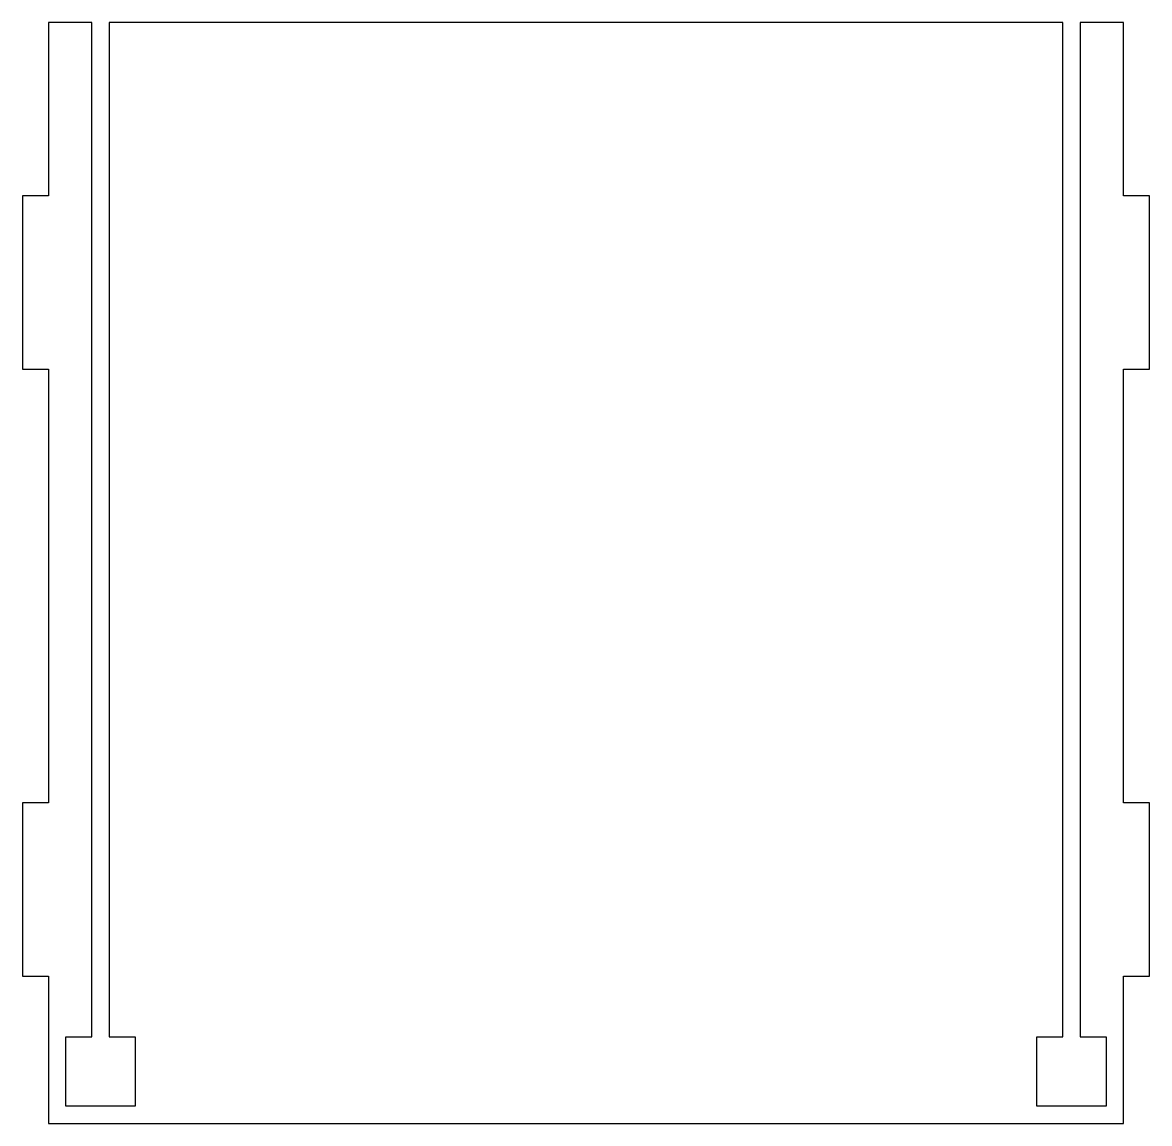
# Model space of a CAD drawing. Header units: millimetres. Extents: x -130 to 0, y -127 to 0.
import ezdxf

# ---------------------------------------------------------------- set-up
doc = ezdxf.new("R2010")
doc.units = ezdxf.units.MM
doc.layers.get('0').update_dxf_attribs({"linetype": 'CONTINUOUS'})

msp = doc.modelspace()

# ---------------------------------------------------------------- linework, layer by layer
msp.add_lwpolyline([(-130, -110), (-127, -110), (-127, -127), (-3, -127), (-3, -110), (0, -110), (0, -90), (-3, -90), (-3, -40), (0, -40), (0, -20), (-3, -20), (-3, 0), (-8, 0), (-8, -117), (-5, -117), (-5, -125), (-13, -125), (-13, -117), (-10, -117), (-10, 0), (-120, 0), (-120, -117), (-117, -117), (-117, -125), (-125, -125), (-125, -117), (-122, -117), (-122, 0), (-127, 0), (-127, -20), (-130, -20), (-130, -40), (-127, -40), (-127, -90), (-130, -90)], close=True)

doc.saveas('drawing.dxf')
